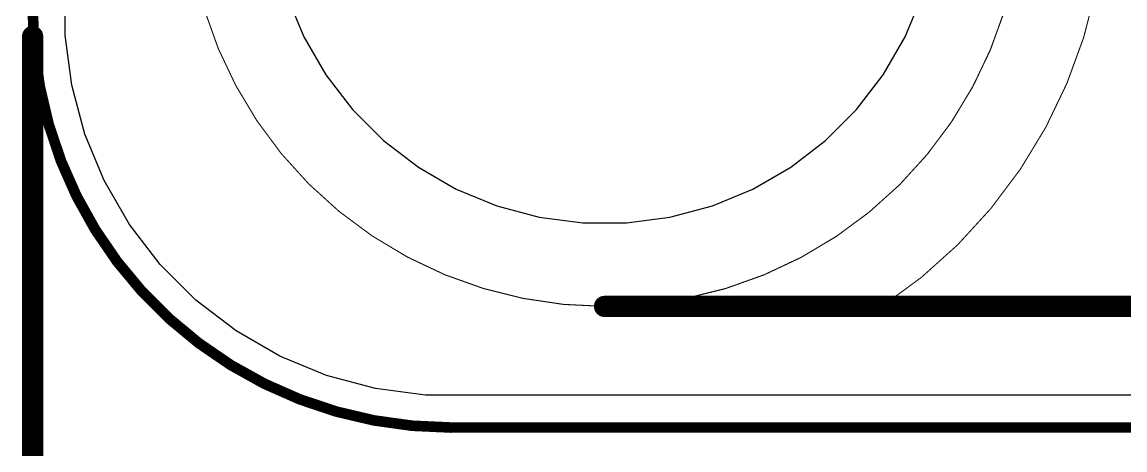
# Model space of a CAD drawing. Header units: inches. Extents: x -18 to 217, y -14 to 159.
# Drawn here: x -6.97 to 6.22, y -6.72 to -1.6 of the extents above; entities that cross this region are included whole.
import ezdxf

# ---------------------------------------------------------------- set-up
doc = ezdxf.new("R2010")
doc.units = ezdxf.units.IN
for name, color, linetype in [('Board Outline', 216, 'Continuous'), ('Bottom Layer', 5, 'Continuous'), ('Dimension', 6, 'Continuous'), ('Fabrication', 76, 'Continuous'), ('Multi-Layer', 9, 'Continuous'), ('Top Layer', 1, 'Continuous'), ('Top Overlay', 2, 'Continuous')]:
    doc.layers.add(name, color=color, linetype=linetype)

msp = doc.modelspace()

# ---------------------------------------------------------------- linework, layer by layer
at = {"layer": 'Board Outline', "const_width": 0.127}
msp.add_lwpolyline([(-1.839, -6.45, -0.414214), (-6.839, -1.45)], format="xyb", dxfattribs=at)
msp.add_lwpolyline([(-1.839, -6.45, -0.414214), (-6.839, -1.45)], format="xyb", dxfattribs=at)
msp.add_lwpolyline([(-1.839, -6.45, -0.414214), (-6.839, -1.45)], format="xyb", dxfattribs=at)
msp.add_lwpolyline([(-1.839, -6.45, -0.414214), (-6.839, -1.45)], format="xyb", dxfattribs=at)
msp.add_lwpolyline([(-1.839, -6.45), (73.161, -6.45)], dxfattribs=at)
msp.add_lwpolyline([(-1.839, -6.45), (73.161, -6.45)], dxfattribs=at)
msp.add_lwpolyline([(-1.839, -6.45), (73.161, -6.45)], dxfattribs=at)
msp.add_lwpolyline([(-1.839, -6.45), (73.161, -6.45)], dxfattribs=at)
at = {"layer": 'Board Outline', "const_width": 0.0635}
msp.add_lwpolyline([(-1.871, -6.45, 1), (-1.807, -6.45, 1)], format="xyb", close=True, dxfattribs=at)
msp.add_lwpolyline([(-1.871, -6.45, 1), (-1.807, -6.45, 1)], format="xyb", close=True, dxfattribs=at)
msp.add_lwpolyline([(-1.871, -6.45, 1), (-1.807, -6.45, 1)], format="xyb", close=True, dxfattribs=at)
msp.add_lwpolyline([(-1.871, -6.45, 1), (-1.807, -6.45, 1)], format="xyb", close=True, dxfattribs=at)
msp.add_lwpolyline([(-1.871, -6.45, 1), (-1.807, -6.45, 1)], format="xyb", close=True, dxfattribs=at)
msp.add_lwpolyline([(-1.871, -6.45, 1), (-1.807, -6.45, 1)], format="xyb", close=True, dxfattribs=at)
msp.add_lwpolyline([(-1.871, -6.45, 1), (-1.807, -6.45, 1)], format="xyb", close=True, dxfattribs=at)
msp.add_lwpolyline([(-1.871, -6.45, 1), (-1.807, -6.45, 1)], format="xyb", close=True, dxfattribs=at)
at = {"layer": 'Bottom Layer'}
for p, q in [((-3.796, -1.289), (-3.595, -1.773)), ((3.595, -1.773), (3.796, -1.289)), ((-6.451, -1.752), (-6.451, -1.45)), ((-6.372, -2.352), (-6.451, -1.752)), ((-3.595, -1.773), (-3.333, -2.227)), ((3.333, -2.227), (3.595, -1.773)), ((-3.333, -2.227), (-3.014, -2.643)), ((3.014, -2.643), (3.333, -2.227)), ((-6.215, -2.936), (-6.372, -2.352)), ((-3.014, -2.643), (-2.643, -3.014)), ((2.643, -3.014), (3.014, -2.643)), ((-5.984, -3.494), (-6.215, -2.936)), ((-2.643, -3.014), (-2.227, -3.333)), ((2.227, -3.333), (2.643, -3.014)), ((-2.227, -3.333), (-1.773, -3.595)), ((1.773, -3.595), (2.227, -3.333)), ((-5.682, -4.018), (-5.984, -3.494)), ((-1.773, -3.595), (-1.289, -3.796)), ((1.289, -3.796), (1.773, -3.595)), ((-1.289, -3.796), (-0.782, -3.932)), ((0.782, -3.932), (1.289, -3.796)), ((-0.782, -3.932), (-0.262, -4)), ((0.262, -4), (0.782, -3.932)), ((-5.314, -4.497), (-5.682, -4.018)), ((-0.262, -4), (0.262, -4)), ((-4.886, -4.925), (-5.314, -4.497)), ((-4.407, -5.293), (-4.886, -4.925)), ((-3.883, -5.595), (-4.407, -5.293)), ((-3.325, -5.826), (-3.883, -5.595)), ((-2.741, -5.983), (-3.325, -5.826)), ((-2.141, -6.062), (-2.741, -5.983)), ((73.463, -6.062), (-2.141, -6.062))]:
    msp.add_line(p, q, dxfattribs=at)
at = {"layer": 'Dimension', "const_width": 0.254}
msp.add_lwpolyline([(-6.839, -13.538), (-6.839, -1.768)], dxfattribs=at)
at = {"layer": 'Dimension', "const_width": 0.127}
msp.add_lwpolyline([(-6.903, -1.768, 1), (-6.776, -1.768, 1)], format="xyb", close=True, dxfattribs=at)
at = {"layer": 'Fabrication', "const_width": 0.0127}
for points in [[(-3.245, 5.047, -0.992827), (3.316, -5)], [(-3.245, 5.047, -0.992827), (3.316, -5)], [(-4.564, 2.042, -1.839785), (0, -5)], [(-4.564, 2.042, -1.839785), (0, -5)], [(0, -5, -0.414213), (-5, 0)], [(0, -5, -0.414213), (-5, 0)]]:
    msp.add_lwpolyline(points, format="xyb", dxfattribs=at)
at = {"layer": 'Fabrication'}
for points, const_width in [([(5, 0, 1), (-5, 0, 1)], 0.0127), ([(5, 0, 1), (-5, 0, 1)], 0.0127), ([(-0.003, -5, 1), (0.003, -5, 1)], 0.00635), ([(-0.003, -5, 1), (0.003, -5, 1)], 0.00635), ([(-0.003, -5, 1), (0.003, -5, 1)], 0.00635), ([(-0.003, -5, 1), (0.003, -5, 1)], 0.00635), ([(-0.003, -5, 1), (0.003, -5, 1)], 0.00635), ([(-0.003, -5, 1), (0.003, -5, 1)], 0.00635), ([(3.313, -5, 1), (3.32, -5, 1)], 0.00635), ([(3.313, -5, 1), (3.32, -5, 1)], 0.00635), ([(3.313, -5, 1), (3.32, -5, 1)], 0.00635), ([(3.313, -5, 1), (3.32, -5, 1)], 0.00635)]:
    msp.add_lwpolyline(points, format="xyb", close=True, dxfattribs=dict(at, const_width=const_width))
at = {"layer": 'Fabrication', "const_width": 0.0127}
msp.add_lwpolyline([(0, -5), (3.316, -5)], dxfattribs=at)
msp.add_lwpolyline([(0, -5), (3.316, -5)], dxfattribs=at)
at = {"layer": 'Multi-Layer'}
for p, q in [((-3.796, -1.289), (-3.595, -1.773)), ((3.595, -1.773), (3.796, -1.289)), ((-3.595, -1.773), (-3.333, -2.227)), ((3.333, -2.227), (3.595, -1.773)), ((-3.333, -2.227), (-3.014, -2.643)), ((3.014, -2.643), (3.333, -2.227)), ((-3.014, -2.643), (-2.643, -3.014)), ((2.643, -3.014), (3.014, -2.643)), ((-2.643, -3.014), (-2.227, -3.333)), ((2.227, -3.333), (2.643, -3.014)), ((-2.227, -3.333), (-1.773, -3.595)), ((1.773, -3.595), (2.227, -3.333)), ((-1.773, -3.595), (-1.289, -3.796)), ((1.289, -3.796), (1.773, -3.595)), ((-1.289, -3.796), (-0.782, -3.932)), ((0.782, -3.932), (1.289, -3.796)), ((-0.782, -3.932), (-0.262, -4)), ((0.262, -4), (0.782, -3.932)), ((-0.262, -4), (0, -4)), ((0, -4), (0.262, -4))]:
    msp.add_line(p, q, dxfattribs=at)
at = {"layer": 'Top Layer'}
for p, q in [((-3.796, -1.289), (-3.595, -1.773)), ((3.595, -1.773), (3.796, -1.289)), ((-6.451, -1.752), (-6.451, -1.45)), ((-6.372, -2.352), (-6.451, -1.752)), ((-3.595, -1.773), (-3.333, -2.227)), ((3.333, -2.227), (3.595, -1.773)), ((-3.333, -2.227), (-3.014, -2.643)), ((3.014, -2.643), (3.333, -2.227)), ((-6.215, -2.936), (-6.372, -2.352)), ((-3.014, -2.643), (-2.643, -3.014)), ((2.643, -3.014), (3.014, -2.643)), ((-5.984, -3.494), (-6.215, -2.936)), ((-2.643, -3.014), (-2.227, -3.333)), ((2.227, -3.333), (2.643, -3.014)), ((-2.227, -3.333), (-1.773, -3.595)), ((1.773, -3.595), (2.227, -3.333)), ((-5.682, -4.018), (-5.984, -3.494)), ((-1.773, -3.595), (-1.289, -3.796)), ((1.289, -3.796), (1.773, -3.595)), ((-1.289, -3.796), (-0.782, -3.932)), ((0.782, -3.932), (1.289, -3.796)), ((-0.782, -3.932), (-0.262, -4)), ((0.262, -4), (0.782, -3.932)), ((-5.314, -4.497), (-5.682, -4.018)), ((-0.262, -4), (0.262, -4)), ((-4.886, -4.925), (-5.314, -4.497)), ((-4.407, -5.293), (-4.886, -4.925)), ((-3.883, -5.595), (-4.407, -5.293)), ((-3.325, -5.826), (-3.883, -5.595)), ((-2.741, -5.983), (-3.325, -5.826)), ((-2.141, -6.062), (-2.741, -5.983)), ((29.272, -6.062), (-2.141, -6.062))]:
    msp.add_line(p, q, dxfattribs=at)
at = {"layer": 'Top Overlay', "const_width": 0.254}
msp.add_lwpolyline([(0, -5), (71.646, -5)], dxfattribs=at)
at = {"layer": 'Top Overlay', "const_width": 0.127}
msp.add_lwpolyline([(-0.064, -5, 1), (0.063, -5, 1)], format="xyb", close=True, dxfattribs=at)

doc.saveas('drawing.dxf')
